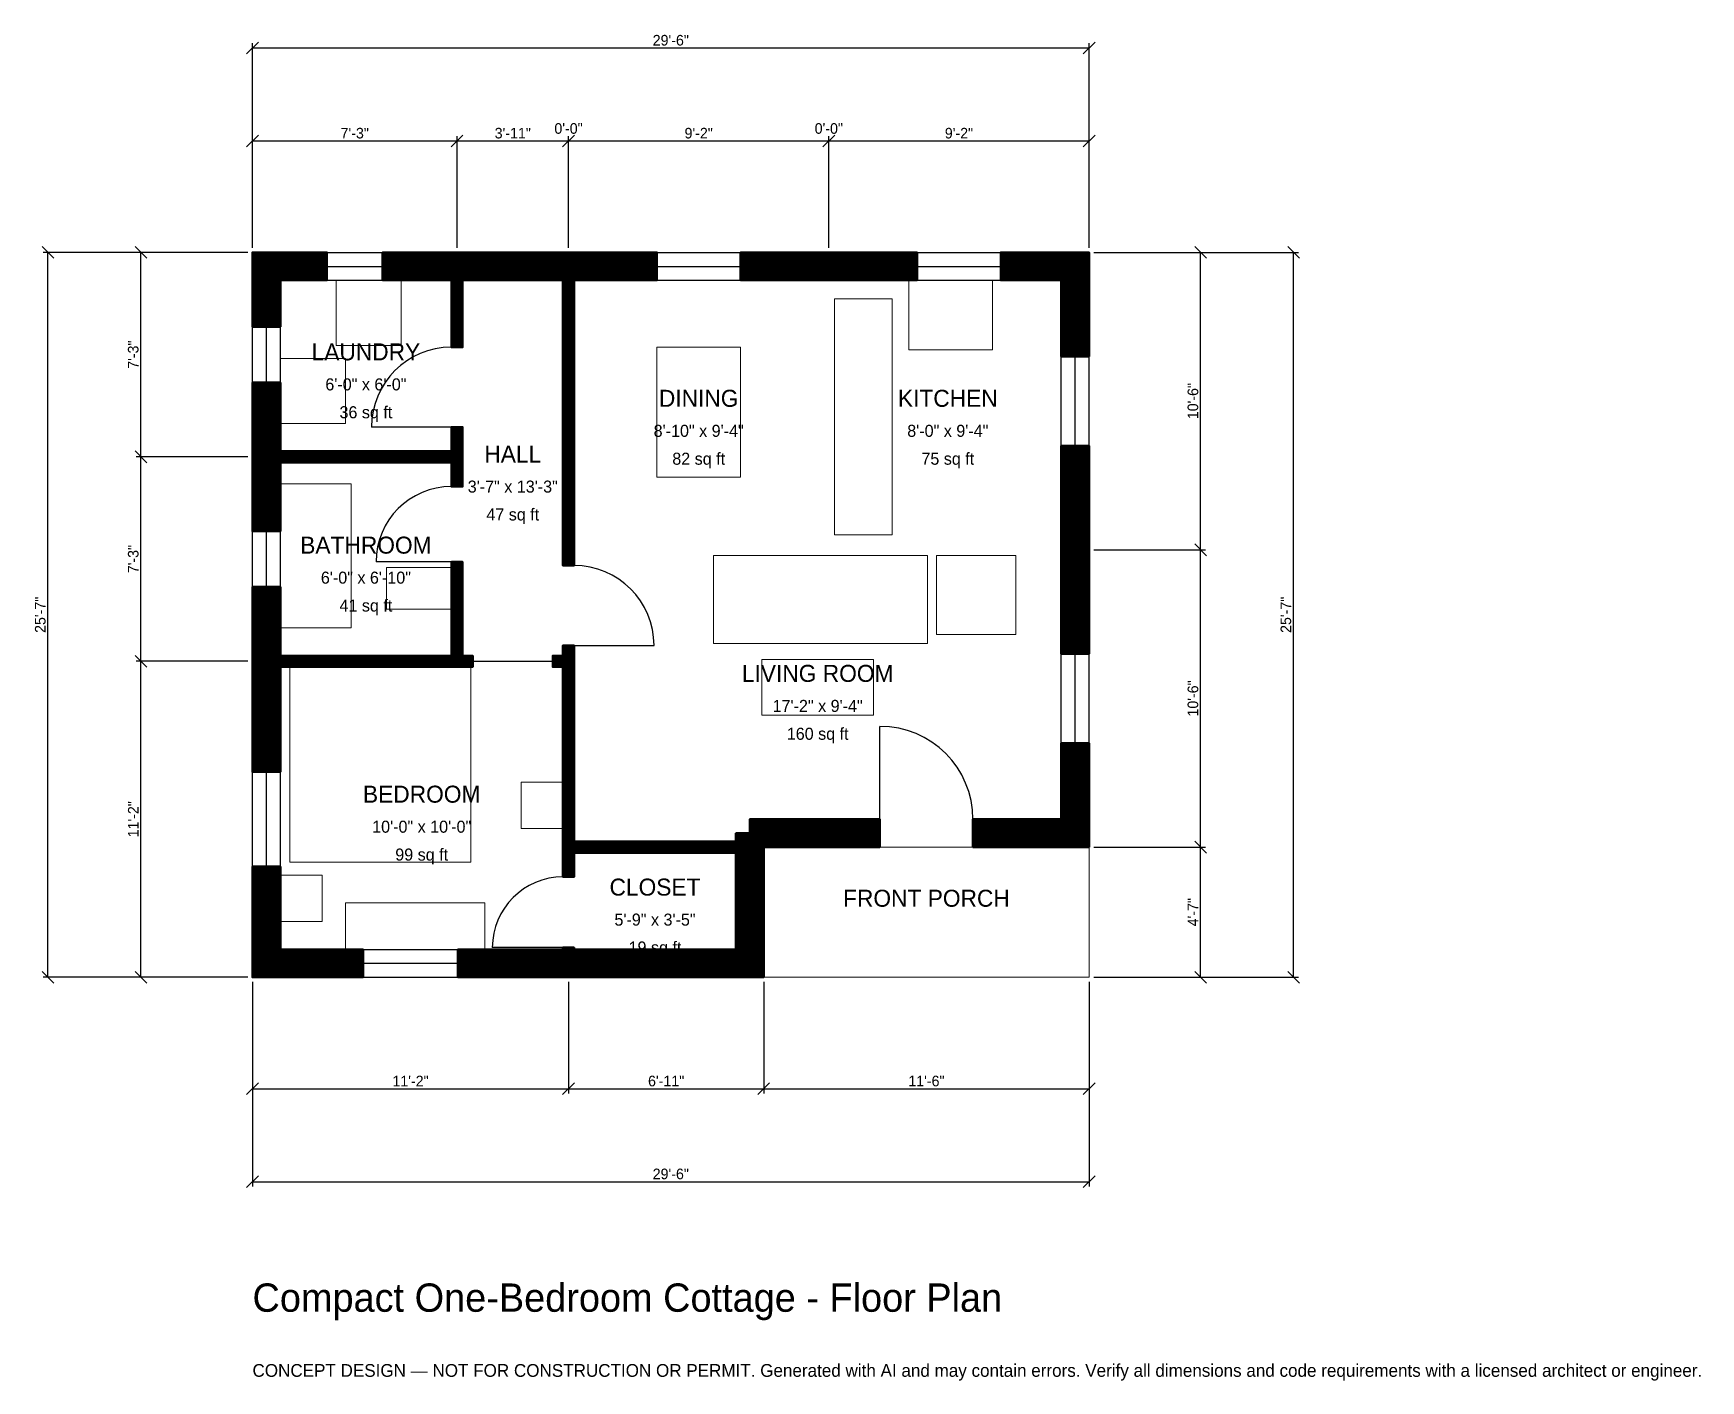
# Model space of a CAD drawing. Header units: inches. Extents: x -93 to 613, y -171 to 400.
import ezdxf
from ezdxf.enums import TextEntityAlignment as Align

# ---------------------------------------------------------------- set-up
doc = ezdxf.new("R2010")
doc.units = ezdxf.units.IN
doc.header["$MEASUREMENT"] = 0
doc.linetypes.add('DASHED', pattern=[0.6, 0.5, -0.1])
for name, color, linetype, lineweight in [('A-ANNO-DIMS', 1, 'Continuous', 13), ('A-ANNO-TEXT', 7, 'Continuous', 18), ('A-AREA-IDEN', 7, 'Continuous', 18), ('A-DOOR', 2, 'Continuous', 25), ('A-FLOR-FIXT', 9, 'Continuous', 13), ('A-FURN', 9, 'Continuous', 13), ('A-GLAZ', 4, 'Continuous', 25), ('A-SITE-PAVE', 8, 'Continuous', 13), ('A-WALL', 7, 'Continuous', 50), ('A-WALL-PATT', 8, 'Continuous', 13)]:
    doc.layers.add(name, color=color, linetype=linetype, lineweight=lineweight)
doc.dimstyles.new('PLAN', dxfattribs={"dimtxt": 4.5, "dimasz": 3, "dimexe": 2, "dimexo": 2, "dimgap": 1, "dimtad": 1, "dimdec": 0, "dimlunit": 4, "dimtsz": 2.5, "dimcen": 2.5, "dimclrd": 1, "dimclre": 1, "dimazin": 3, "dimtfac": 1, "dimtmove": 0, "dimatfit": 3})

msp = doc.modelspace()

# ---------------------------------------------------------------- hatches: boundary and pattern name
at = {"layer": 'A-WALL-PATT'}
h = msp.add_hatch(dxfattribs=at)
h.set_pattern_fill('ANSI31', color=8, scale=0.8)
h.paths.add_polyline_path([(0, 0), (0, 0), (0, 11.811), (0, 11.811), (0, 46.8504), (11.811, 46.8504), (11.811, 11.811), (46.8504, 11.811), (46.8504, 0), (11.811, 0), (11.811, 0), (0, 0), (0, 0), (0, 0)])
h.paths.add_polyline_path([(0, 127.9528), (0, 131.4961), (0, 131.4961), (0, 136.2205), (0, 136.2205), (0, 139.7638), (0, 165.3543), (11.811, 165.3543), (11.811, 139.7638), (11.811, 136.2205), (84.252, 136.2205), (84.252, 175.9843), (88.9764, 175.9843), (88.9764, 136.2205), (93.3071, 136.2205), (93.3071, 131.4961), (88.9764, 131.4961), (84.252, 131.4961), (11.811, 131.4961), (11.811, 127.9528), (11.811, 87.0079), (0, 87.0079), (0, 127.9528)])
h.paths.add_polyline_path([(0, 214.5669), (0, 218.1102), (0, 218.1102), (0, 222.8346), (0, 222.8346), (0, 226.378), (0, 251.9685), (11.811, 251.9685), (11.811, 226.378), (11.811, 222.8346), (84.252, 222.8346), (84.252, 233.0709), (88.9764, 233.0709), (88.9764, 222.8346), (88.9764, 218.1102), (88.9764, 207.874), (84.252, 207.874), (84.252, 218.1102), (11.811, 218.1102), (11.811, 214.5669), (11.811, 188.9764), (0, 188.9764), (0, 214.5669)])
h.paths.add_polyline_path([(0, 295.2756), (0, 295.2756), (0, 307.0866), (0, 307.0866), (0, 307.0867), (11.811, 307.0867), (11.811, 307.0866), (31.4961, 307.0866), (31.4961, 295.2756), (11.811, 295.2756), (11.811, 275.5906), (0, 275.5906), (0, 295.2756)])
h.paths.add_polyline_path([(80.7087, 307.0866), (80.7087, 307.0866), (84.252, 307.0866), (84.252, 307.0867), (88.9764, 307.0867), (88.9764, 307.0866), (131.4961, 307.0866), (131.4961, 307.0867), (136.2205, 307.0867), (136.2205, 307.0866), (139.7638, 307.0866), (139.7638, 307.0866), (171.2598, 307.0866), (171.2598, 295.2756), (136.2205, 295.2756), (136.2205, 183.4646), (136.2205, 178.7402), (136.2205, 174.4094), (131.4961, 174.4094), (131.4961, 178.7402), (131.4961, 183.4646), (131.4961, 295.2756), (127.9528, 295.2756), (127.9528, 295.2756), (92.5197, 295.2756), (92.5197, 295.2756), (88.9764, 295.2756), (88.9764, 266.9291), (84.252, 266.9291), (84.252, 295.2756), (55.1181, 295.2756), (55.1181, 307.0866), (80.7087, 307.0866)])
h.paths.add_polyline_path([(238.189, 307.0866), (250, 307.0866), (281.4961, 307.0866), (281.4961, 295.2756), (250, 295.2756), (238.189, 295.2756), (206.6929, 295.2756), (206.6929, 307.0866), (238.189, 307.0866)])
h.paths.add_polyline_path([(342.5197, 307.0866), (342.5197, 307.0867), (354.3307, 307.0867), (354.3307, 307.0866), (354.3307, 307.0866), (354.3307, 295.2756), (354.3307, 295.2756), (354.3307, 262.9921), (342.5197, 262.9921), (342.5197, 295.2756), (316.9291, 295.2756), (316.9291, 307.0866), (342.5197, 307.0866)])
h.paths.add_polyline_path([(354.3307, 187.0079), (354.3307, 175.1969), (354.3307, 137.0079), (342.5197, 137.0079), (342.5197, 175.1969), (342.5197, 187.0079), (342.5197, 225.1969), (354.3307, 225.1969), (354.3307, 187.0079)])
h.paths.add_polyline_path([(354.3307, 66.9291), (354.3307, 66.9291), (354.3307, 55.1181), (354.3307, 55.1181), (354.3307, 55.1181), (342.5197, 55.1181), (342.5197, 55.1181), (305.1181, 55.1181), (305.1181, 66.9291), (342.5197, 66.9291), (342.5197, 99.2126), (354.3307, 99.2126), (354.3307, 66.9291)])
h.paths.add_polyline_path([(218.8976, 55.1181), (218.8976, 55.1181), (216.5355, 55.1181), (216.5355, 52.7559), (216.5354, 52.7559), (216.5354, 11.811), (216.5355, 11.811), (216.5355, 0), (216.5355, 0), (216.5354, 0), (216.5354, 0), (204.7244, 0), (204.7244, 0), (139.7638, 0), (136.2205, 0), (136.2205, 0), (131.4961, 0), (131.4961, 0), (127.9528, 0), (87.0079, 0), (87.0079, 11.811), (127.9528, 11.811), (131.4961, 11.811), (131.4961, 12.5984), (136.2205, 12.5984), (136.2205, 11.811), (139.7638, 11.811), (204.7244, 11.811), (204.7244, 52.7559), (136.2205, 52.7559), (136.2205, 42.5197), (131.4961, 42.5197), (131.4961, 52.7559), (131.4961, 57.4803), (131.4961, 131.4961), (127.1654, 131.4961), (127.1654, 136.2205), (131.4961, 136.2205), (131.4961, 136.2205), (131.4961, 140.5512), (136.2205, 140.5512), (136.2205, 131.4961), (136.2205, 131.4961), (136.2205, 57.4803), (204.7244, 57.4803), (204.7244, 61.0236), (210.6299, 61.0236), (210.6299, 66.9291), (265.748, 66.9291), (265.748, 55.1181), (218.8976, 55.1181)])

# ---------------------------------------------------------------- linework, layer by layer
at = {"layer": 'A-DOOR'}
for p, q in [((84.252, 233.0709), (50.3937, 233.0709)), ((84.252, 175.9843), (52.3622, 175.9843)), ((136.2205, 140.5512), (170.0787, 140.5512)), ((93.3071, 133.8583), (127.1654, 133.8583)), ((265.748, 66.9291), (265.748, 106.2992)), ((131.4961, 12.5984), (101.5748, 12.5984))]:
    msp.add_line(p, q, dxfattribs=at)
for centre, radius, start, end in [((84.252, 233.0709), 33.8583, 90, 180), ((84.252, 175.9843), 31.8898, 90, 180), ((136.2205, 140.5512), 33.8583, 0, 90), ((265.748, 66.9291), 39.3701, 0, 90), ((131.4961, 12.5984), 29.9213, 90, 180)]:
    msp.add_arc(centre, radius, start, end, dxfattribs=at)
at = {"layer": 'A-FLOR-FIXT'}
for points in [[(246.4567, 187.4016), (270.8661, 187.4016), (270.8661, 287.4016), (246.4567, 287.4016)], [(11.811, 148.0315), (41.7323, 148.0315), (41.7323, 209.0551), (11.811, 209.0551)], [(56.6929, 155.9055), (84.252, 155.9055), (84.252, 173.622), (56.6929, 173.622)]]:
    msp.add_lwpolyline(points, close=True, dxfattribs=at)
at = {"layer": 'A-FURN'}
for points in [[(35.4331, 267.7165), (62.9921, 267.7165), (62.9921, 295.2756), (35.4331, 295.2756)], [(277.9528, 265.748), (313.3858, 265.748), (313.3858, 295.2756), (277.9528, 295.2756)], [(11.811, 234.6457), (39.3701, 234.6457), (39.3701, 262.2047), (11.811, 262.2047)], [(171.2598, 211.811), (206.6929, 211.811), (206.6929, 266.9291), (171.2598, 266.9291)], [(195.2756, 141.3386), (285.8268, 141.3386), (285.8268, 178.7402), (195.2756, 178.7402)], [(289.7638, 145.2756), (323.2283, 145.2756), (323.2283, 178.7402), (289.7638, 178.7402)], [(215.748, 111.0236), (262.9921, 111.0236), (262.9921, 134.6457), (215.748, 134.6457)], [(15.748, 48.8189), (92.5197, 48.8189), (92.5197, 131.4961), (15.748, 131.4961)], [(113.7795, 62.9921), (131.4961, 62.9921), (131.4961, 82.6772), (113.7795, 82.6772)], [(11.811, 23.622), (29.5276, 23.622), (29.5276, 43.3071), (11.811, 43.3071)], [(39.3701, 11.811), (98.4252, 11.811), (98.4252, 31.4961), (39.3701, 31.4961)]]:
    msp.add_lwpolyline(points, close=True, dxfattribs=at)
at = {"layer": 'A-GLAZ'}
for p, q in [((31.4961, 307.0866), (55.1181, 307.0866)), ((171.2598, 307.0866), (206.6929, 307.0866)), ((281.4961, 307.0866), (316.9291, 307.0866)), ((31.4961, 301.1811), (55.1181, 301.1811)), ((171.2598, 301.1811), (206.6929, 301.1811)), ((281.4961, 301.1811), (316.9291, 301.1811)), ((31.4961, 295.2756), (55.1181, 295.2756)), ((171.2598, 295.2756), (206.6929, 295.2756)), ((281.4961, 295.2756), (316.9291, 295.2756)), ((0, 251.9685), (0, 275.5906)), ((5.9055, 251.9685), (5.9055, 275.5906)), ((11.811, 251.9685), (11.811, 275.5906)), ((342.5197, 225.1969), (342.5197, 262.9921)), ((348.4252, 225.1969), (348.4252, 262.9921)), ((354.3307, 225.1969), (354.3307, 262.9921)), ((0, 165.3543), (0, 188.9764)), ((5.9055, 165.3543), (5.9055, 188.9764)), ((11.811, 165.3543), (11.811, 188.9764)), ((342.5197, 99.2126), (342.5197, 137.0079)), ((348.4252, 99.2126), (348.4252, 137.0079)), ((354.3307, 99.2126), (354.3307, 137.0079)), ((0, 46.8504), (0, 87.0079)), ((5.9055, 46.8504), (5.9055, 87.0079)), ((11.811, 46.8504), (11.811, 87.0079)), ((46.8504, 11.811), (87.0079, 11.811)), ((46.8504, 5.9055), (87.0079, 5.9055)), ((46.8504, 0), (87.0079, 0))]:
    msp.add_line(p, q, dxfattribs=at)
at = {"layer": 'A-SITE-PAVE', "linetype": 'DASHED'}
msp.add_lwpolyline([(216.5354, 0), (354.3307, 0), (354.3307, 55.1181), (216.5354, 55.1181)], close=True, dxfattribs=at)
at = {"layer": 'A-WALL'}
for points in [[(0, 295.2756), (0, 295.2756), (0, 307.0866), (0, 307.0866), (0, 307.0867), (11.811, 307.0867), (11.811, 307.0866), (31.4961, 307.0866), (31.4961, 295.2756), (11.811, 295.2756), (11.811, 275.5906), (0, 275.5906), (0, 295.2756)], [(80.7087, 307.0866), (80.7087, 307.0866), (84.252, 307.0866), (84.252, 307.0867), (88.9764, 307.0867), (88.9764, 307.0866), (131.4961, 307.0866), (131.4961, 307.0867), (136.2205, 307.0867), (136.2205, 307.0866), (139.7638, 307.0866), (139.7638, 307.0866), (171.2598, 307.0866), (171.2598, 295.2756), (136.2205, 295.2756), (136.2205, 183.4646), (136.2205, 178.7402), (136.2205, 174.4094), (131.4961, 174.4094), (131.4961, 178.7402), (131.4961, 183.4646), (131.4961, 295.2756), (127.9528, 295.2756), (127.9528, 295.2756), (92.5197, 295.2756), (92.5197, 295.2756), (88.9764, 295.2756), (88.9764, 266.9291), (84.252, 266.9291), (84.252, 295.2756), (55.1181, 295.2756), (55.1181, 307.0866), (80.7087, 307.0866)], [(238.189, 307.0866), (250, 307.0866), (281.4961, 307.0866), (281.4961, 295.2756), (250, 295.2756), (238.189, 295.2756), (206.6929, 295.2756), (206.6929, 307.0866), (238.189, 307.0866)], [(342.5197, 307.0866), (342.5197, 307.0867), (354.3307, 307.0867), (354.3307, 307.0866), (354.3307, 307.0866), (354.3307, 295.2756), (354.3307, 295.2756), (354.3307, 262.9921), (342.5197, 262.9921), (342.5197, 295.2756), (316.9291, 295.2756), (316.9291, 307.0866), (342.5197, 307.0866)], [(0, 214.5669), (0, 218.1102), (0, 218.1102), (0, 222.8346), (0, 222.8346), (0, 226.378), (0, 251.9685), (11.811, 251.9685), (11.811, 226.378), (11.811, 222.8346), (84.252, 222.8346), (84.252, 233.0709), (88.9764, 233.0709), (88.9764, 222.8346), (88.9764, 218.1102), (88.9764, 207.874), (84.252, 207.874), (84.252, 218.1102), (11.811, 218.1102), (11.811, 214.5669), (11.811, 188.9764), (0, 188.9764), (0, 214.5669)], [(354.3307, 187.0079), (354.3307, 175.1969), (354.3307, 137.0079), (342.5197, 137.0079), (342.5197, 175.1969), (342.5197, 187.0079), (342.5197, 225.1969), (354.3307, 225.1969), (354.3307, 187.0079)], [(0, 127.9528), (0, 131.4961), (0, 131.4961), (0, 136.2205), (0, 136.2205), (0, 139.7638), (0, 165.3543), (11.811, 165.3543), (11.811, 139.7638), (11.811, 136.2205), (84.252, 136.2205), (84.252, 175.9843), (88.9764, 175.9843), (88.9764, 136.2205), (93.3071, 136.2205), (93.3071, 131.4961), (88.9764, 131.4961), (84.252, 131.4961), (11.811, 131.4961), (11.811, 127.9528), (11.811, 87.0079), (0, 87.0079), (0, 127.9528)], [(218.8976, 55.1181), (218.8976, 55.1181), (216.5355, 55.1181), (216.5355, 52.7559), (216.5354, 52.7559), (216.5354, 11.811), (216.5355, 11.811), (216.5355, 0), (216.5355, 0), (216.5354, 0), (216.5354, 0), (204.7244, 0), (204.7244, 0), (139.7638, 0), (136.2205, 0), (136.2205, 0), (131.4961, 0), (131.4961, 0), (127.9528, 0), (87.0079, 0), (87.0079, 11.811), (127.9528, 11.811), (131.4961, 11.811), (131.4961, 12.5984), (136.2205, 12.5984), (136.2205, 11.811), (139.7638, 11.811), (204.7244, 11.811), (204.7244, 52.7559), (136.2205, 52.7559), (136.2205, 42.5197), (131.4961, 42.5197), (131.4961, 52.7559), (131.4961, 57.4803), (131.4961, 131.4961), (127.1654, 131.4961), (127.1654, 136.2205), (131.4961, 136.2205), (131.4961, 136.2205), (131.4961, 140.5512), (136.2205, 140.5512), (136.2205, 131.4961), (136.2205, 131.4961), (136.2205, 57.4803), (204.7244, 57.4803), (204.7244, 61.0236), (210.6299, 61.0236), (210.6299, 66.9291), (265.748, 66.9291), (265.748, 55.1181), (218.8976, 55.1181)], [(354.3307, 66.9291), (354.3307, 66.9291), (354.3307, 55.1181), (354.3307, 55.1181), (354.3307, 55.1181), (342.5197, 55.1181), (342.5197, 55.1181), (305.1181, 55.1181), (305.1181, 66.9291), (342.5197, 66.9291), (342.5197, 99.2126), (354.3307, 99.2126), (354.3307, 66.9291)], [(0, 0), (0, 0), (0, 11.811), (0, 11.811), (0, 46.8504), (11.811, 46.8504), (11.811, 11.811), (46.8504, 11.811), (46.8504, 0), (11.811, 0), (11.811, 0), (0, 0), (0, 0), (0, 0)]]:
    msp.add_lwpolyline(points, close=True, dxfattribs=at)

# ---------------------------------------------------------------- texts
at = {"layer": 'A-ANNO-TEXT'}
for s, height, p in [('Compact One-Bedroom Cottage - Floor Plan', 12, (0, -141.7323)), ('CONCEPT DESIGN — NOT FOR CONSTRUCTION OR PERMIT. Generated with AI and may contain errors. Verify all dimensions and code requirements with a licensed architect or engineer.', 5.4, (0, -169.2913))]:
    msp.add_text(s, height=height, dxfattribs=at).set_placement(p)
at = {"layer": 'A-AREA-IDEN'}
for s, height, p in [('LAUNDRY', 7.2, (48.0315, 264.9606)), ('6\'-0" x 6\'-0"', 5.1, (48.0315, 251.1811)), ('DINING', 7.2, (188.9764, 245.2756)), ('KITCHEN', 7.2, (294.4882, 245.2756)), ('36 sq ft', 5.1, (48.0315, 239.3701)), ('8\'-10" x 9\'-4"', 5.1, (188.9764, 231.4961)), ('8\'-0" x 9\'-4"', 5.1, (294.4882, 231.4961)), ('HALL', 7.2, (110.2362, 221.6535)), ('82 sq ft', 5.1, (188.9764, 219.685)), ('75 sq ft', 5.1, (294.4882, 219.685)), ('3\'-7" x 13\'-3"', 5.1, (110.2362, 207.874)), ('47 sq ft', 5.1, (110.2362, 196.063)), ('BATHROOM', 7.2, (48.0315, 183.0709)), ('6\'-0" x 6\'-10"', 5.1, (48.0315, 169.2913)), ('41 sq ft', 5.1, (48.0315, 157.4803)), ('LIVING ROOM', 7.2, (239.3701, 128.7402)), ('17\'-2" x 9\'-4"', 5.1, (239.3701, 114.9606)), ('160 sq ft', 5.1, (239.3701, 103.1496)), ('BEDROOM', 7.2, (71.6535, 77.5591)), ('10\'-0" x 10\'-0"', 5.1, (71.6535, 63.7795)), ('99 sq ft', 5.1, (71.6535, 51.9685)), ('CLOSET', 7.2, (170.4724, 38.189)), ('FRONT PORCH', 7.2, (285.4331, 33.4646)), ('5\'-9" x 3\'-5"', 5.1, (170.4724, 24.4094)), ('19 sq ft', 5.1, (170.4724, 12.5984))]:
    msp.add_text(s, height=height, dxfattribs=at).set_placement(p, align=Align.MIDDLE_CENTER)

# ---------------------------------------------------------------- dimensions: what is measured, and where the dimension line sits
at = {"layer": 'A-ANNO-DIMS'}
for base, p1, p2, text in [((0, 393.7008), (0, 307.0866), (354.3307, 307.0866), '29\'-6"'), ((0, 354.3307), (0, 307.0866), (86.6142, 307.0866), '7\'-3"'), ((86.6142, 354.3307), (86.6142, 307.0866), (133.8583, 307.0866), '3\'-11"'), ((133.8583, 354.3307), (133.8583, 307.0866), (133.8583, 307.0866), '0\'-0"'), ((133.8583, 354.3307), (133.8583, 307.0866), (244.0945, 307.0866), '9\'-2"'), ((244.0945, 354.3307), (244.0945, 307.0866), (244.0945, 307.0866), '0\'-0"'), ((244.0945, 354.3307), (244.0945, 307.0866), (354.3307, 307.0866), '9\'-2"'), ((0, -47.2441), (0, 0), (133.8583, 0), '11\'-2"'), ((0, -86.6142), (0, 0), (354.3307, 0), '29\'-6"'), ((133.8583, -47.2441), (133.8583, 0), (216.5354, 0), '6\'-11"'), ((216.5354, -47.2441), (216.5354, 0), (354.3307, 0), '11\'-6"')]:
    msp.add_linear_dim(base=base, p1=p1, p2=p2, text=text, dimstyle='PLAN', dxfattribs=at).render()
for base, p1, p2, text in [((-86.6142, 0), (0, 0), (0, 307.0866), '25\'-7"'), ((-47.2441, 220.4724), (0, 220.4724), (0, 307.0866), '7\'-3"'), ((401.5748, 181.1024), (354.3307, 181.1024), (354.3307, 307.0866), '10\'-6"'), ((440.9449, 0), (354.3307, 0), (354.3307, 307.0866), '25\'-7"'), ((-47.2441, 133.8583), (0, 133.8583), (0, 220.4724), '7\'-3"'), ((401.5748, 55.1181), (354.3307, 55.1181), (354.3307, 181.1024), '10\'-6"'), ((-47.2441, 0), (0, 0), (0, 133.8583), '11\'-2"'), ((401.5748, 0), (354.3307, 0), (354.3307, 55.1181), '4\'-7"')]:
    msp.add_linear_dim(base=base, p1=p1, p2=p2, angle=90, text=text, dimstyle='PLAN', dxfattribs=at).render()

doc.saveas('drawing.dxf')
